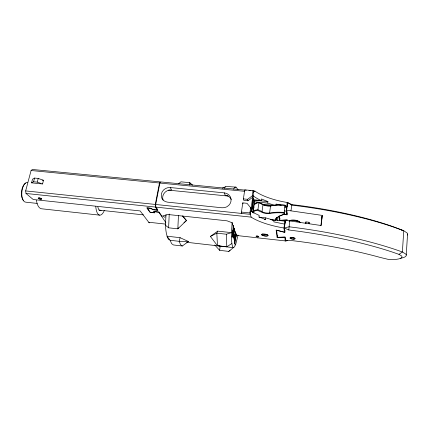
<?xml version="1.0" encoding="UTF-8"?>
<svg xmlns="http://www.w3.org/2000/svg" width="429" height="429" viewBox="0 0 429 429"><rect width="100%" height="100%" fill="white"/><g stroke="black" fill="none" stroke-linecap="round" stroke-linejoin="round"><path stroke-width="0.64" d="M234.459 228.223L234.154 229.542A3.861 0.552 -83.8 0 1 233.719 233.36L233.473 237.092L233.365 234.706A3.861 0.552 -83.8 0 1 232.824 234.566L232.191 236.792L232.786 233.097A3.861 0.552 -83.8 0 1 233.22 229.242L233.328 225.906M169.391 239.967L168.297 239.205C164.715 231.58 165.546 222.742 166.023 214.564M182.69 215.878L186.454 220.549L177.837 228.834L168.613 227.81L169.224 214.039M305.904 223.241L305.925 221.943L309.094 222.276L309.052 223.573M288.814 229.976L289.693 220.924L285.392 220.281L284.406 228.083L284.802 232.368L276.571 230.282L277.515 237.312L285.237 237.044L285.601 240.953L289.548 240.299L298.348 241.382A152.048 33.435 7.5 0 1 380.335 257.47L388.272 259.384A13.803 3.598 4.8 0 0 401.539 255.893L398.981 254.359L391.897 251.914A155.657 35.977 7.6 0 0 298.89 231.295L288.814 229.976L284.406 228.083L288.969 226.775A159.009 37.178 7.5 0 1 402.391 251.995L405.695 254A17.889 4.714 4.8 0 1 403.491 257.561L401.26 258.14A17.889 4.714 4.8 0 1 400.214 258.322M406.252 255.014L407.55 234.003M235.542 231.762L235.408 233.145A3.759 0.526 -83.7 0 0 234.786 236.325L234.213 237.296L234.1 238.803L234.642 238.218A3.759 0.526 -83.7 0 0 234.883 240.192L234.668 243.425L234.915 243.066M178.443 215.653L177.837 228.834L178.394 227.837M232.175 222.286C231.612 230.335 230.663 238.615 232.48 246.562L233.408 247.651L234.524 246.82L235.752 244.187L238.079 235.13M236.497 234.781L235.199 240.026M320.849 225.756L322.243 215.401L286.658 210.226L287.623 202.574L291.951 204.595L301.898 205.85A153.979 40.449 7.3 0 1 393.629 226.877L403.748 230.759L407.003 232.904A17.696 5.186 4.2 0 1 407.346 235.06M322.243 215.401L321.16 225.52L289.693 220.924M308.95 223.573L309.094 222.276M230.089 250.391L228.748 251.399L219.653 250.338L220.136 246.123L218.382 245.635M305.775 223.241L305.925 221.943M189.441 185.028L189.715 182.668L180.904 181.821L178.4 183.891M246.294 190.235L160.687 181.923L159.872 183.049L155.689 204.477L155.775 207.105L157.877 210.237L152.215 209.642L151.373 208.424L147.26 207.99L150.3 212.253L154.338 212.687L153.512 211.502L159.127 212.098L161.91 216.243L167.911 214.5L227.054 220.828L231.966 222.699L236.025 234.368A3.84 1.062 8.5 0 0 240.165 235.902L285.215 240.91L285.521 238.465M285.752 239.731L285.601 240.953L287.425 240.353M290.937 210.864L291.951 204.595M285.215 240.91L284.861 237.183L277.145 237.452L276.142 230.041L284.384 232.132L283.993 228.008L284.486 224.099L273.782 221.857L273.986 220.297L265.696 217.878L259.057 217.181M284.078 213.948L286.588 214.602L286.32 211.127L287.21 202.499L283.43 201.812A48.552 17.455 6.5 0 1 255.974 191.817L254.923 191.071L252.933 190.878M270.506 219.61L285.054 221.144L284.566 225.021L284.486 224.099M284.384 232.132L284.62 230.217M286.588 214.602L286.98 211.476M284.802 232.368L285.044 230.453M283.869 214.033L287.001 214.854L287.237 212.977M275.407 219.868A44.911 13.535 6.2 0 1 283.226 214.554A7.443 2.365 7.3 0 0 284.18 212.462L285.092 205.325A22.716 7.239 7 0 0 270.533 205.99A5.212 1.716 7.6 0 1 262.982 204.644A15.685 5.078 8.2 0 0 258.918 202.692A10.376 3.378 7.7 0 0 254.236 204.477L253.233 211.476L253.534 212.768M277.145 237.452L277.386 235.596M287.006 220.066L279.338 220.474L279.681 217.825M277.515 237.312L277.751 235.457M287.382 219.905L279.703 220.318L279.96 218.329M275.981 205.073L276.115 204.059L281.183 205.25M275.187 220.431L275.348 219.192M253.233 211.476A10.414 3.276 7.8 0 1 257.92 209.765A15.744 4.928 8.2 0 1 262.001 211.679A5.228 1.662 7.7 0 0 269.584 213.031L270.533 205.99M264.157 219.305L265.481 219.444L265.696 217.878M274.667 205.271L267.712 203.11L267.921 201.576L261.465 198.97L261.25 200.52L253.282 199.726M262.001 211.679L262.982 204.644M257.92 209.765L258.918 202.692M252.633 212.618L254.376 200.477M283.993 228.008L280.158 227.316A49.255 15.642 6.8 0 1 252.241 217.819L251.169 217.128L249.882 212.945L250.643 207.722L247.007 203.303L242.798 202.874L241.425 212.065L241.822 213.46M252.375 195.78L253.121 190.653L244.75 189.843L243.393 198.906L243.774 200.37L247.946 200.788L252.702 197.265L252.375 195.78L247.592 199.324L243.393 198.906M252.702 197.265L250.981 209.143L250.643 207.722M251.469 211.658C252.627 204.633 253.636 197.619 253.121 190.653M251.56 211.411L253.41 198.579L253.786 200.311M233.151 230.936L233.414 230.116L233.355 231.917M165.841 222.603L158.832 212.194L153.99 211.674L154.81 212.859L150.011 212.344L146.772 207.813L151.668 208.328L152.515 209.545L157.4 210.065L157.625 208.88M157.4 210.065L155.378 207.062L155.293 204.435L159.481 183.011L160.296 181.885L32.379 169.471L31.086 170.506L25.66 190.916L26.013 193.468L33.199 199.506L140.16 210.934L148.713 222.243A12.403 3.459 -83.9 0 0 149.549 222.844M180.105 237.687L179.183 241.318L180.582 244.744L182.314 245.999L188.433 241.511L180.105 237.687L166.961 236.191L170.131 240.278L171.632 243.704L173.477 244.97L182.314 245.999M42.551 183.966L43.495 180.298L38.229 178.437L34.545 178.067L32.518 179.199L31.553 182.851L42.551 183.966L37.269 182.116L33.58 181.74L31.553 182.851M37.269 182.116L38.229 178.437M33.58 181.74L34.545 178.067M234.524 228.287L233.623 236.915L233.408 237.602L233.344 235.081L232.995 235.537L232.77 234.931L232.137 237.312C232.116 233.719 233.558 230.18 233.113 226.517M235.113 237.419L235.43 235.306L235.323 237.285L235.172 237.591L235.242 235.285L234.92 237.398M235.403 232.85L234.078 238.159L234.014 239.248L234.572 238.465L234.829 240.556L234.583 243.838L234.953 243.297L235.194 239.741A3.759 0.526 -83.7 0 0 235.811 236.577L236.368 235.623M217.471 245.72L210.382 236.459L216.827 233.167L226.324 234.223L231.499 232.647L217.712 231.124L216.827 233.167L217.471 245.72L226.796 246.793L231.821 243.575M233.274 232.303L233.607 230.137L233.145 232.464M233.778 227.172L233.607 227.52L233.553 225.579M233.558 189.184L234.738 187.28L236.009 187.135L238.068 189.688M254.708 204.15L254.831 203.952A9.958 3.25 7.7 0 1 258.612 202.509L263.143 204.553A5.631 1.855 7.6 0 0 270.844 205.738L272.544 205.4A22.297 7.116 7 0 1 282.867 204.923L284.91 205.132A6.993 2.306 7.2 0 1 285.087 206.086M224.281 188.283L225.552 186.395L236.009 187.135M183.955 222.651L186.454 220.549L182.609 216.237M228.748 251.399L233.408 247.651L186.733 242.283M234.701 244.975L235.752 244.187M253.437 192.165L254.923 191.071M210.382 236.459L217.712 231.124M398.981 254.359L402.391 251.995L403.748 230.759A157.545 41.061 7.3 0 0 291.645 205.116L287.623 202.574M222.179 188.197L225.161 186.985M188.433 241.511L179.183 241.318L170.131 240.278M248.949 190.492L250.944 190.685M31.086 170.506L159.481 183.011M159.872 183.049L244.455 191.291M170.281 187.553L224.362 192.878A7.974 7.422 -19.6 0 1 231.017 201.115A7.974 7.422 -19.6 0 1 221.981 207.77L167.519 202.15A7.845 7.17 -29.2 0 1 161.352 194.09A7.845 7.17 -29.2 0 1 170.281 187.553L171.6 189.929A7.77 7.111 -29.2 0 0 163.074 200.091M224.362 192.878L225.155 195.243L227.788 195.501M168.511 190.144L228.207 196.074M254 200.187L267.921 201.576M42.203 180.169L43.495 180.298M253.78 201.716L267.712 203.11M253.914 203.367L255.909 203.566M261.91 204.172L273.246 205.314M253.877 203.989L255.191 204.118M263.755 204.987L271.654 205.786M284.824 207.116L286.803 207.314M252.756 207.695L254.07 207.834M284.347 210.923L286.32 211.127M241.425 212.065L249.882 212.945M25.66 190.916L155.293 204.435M155.689 204.477L250.23 214.334L250.751 210.736A49.104 16.034 6.8 0 0 258.574 215.117L259.17 215.363L258.95 216.94L265.481 219.444M26.013 193.468L155.378 207.062M155.775 207.105L251.169 217.128M271.997 220.088L273.986 220.297M37.216 203.416L25.933 202.198A10.023 4.816 -84.1 0 1 21.831 192.171A10.023 4.816 -84.1 0 1 27.553 182.239M98.933 210.081L143.399 214.881M99.571 215.138L41.356 208.757A14.929 6.778 -84.1 0 1 36.411 200.166M148.713 222.243L165.642 224.104M284.835 205.979L286.728 206.322M261.25 200.52L260.66 200.263A48.697 17.08 6.5 0 1 252.928 195.694M400.611 229.456L402.134 230.266M165.605 225.37L168.613 227.81M192.659 185.119L189.715 182.668L190.9 184.197M214.747 244.986L219.653 250.338M242.798 202.874L243.055 203.839M247.592 199.324L247.946 200.788M253.893 213.218L253.721 211.733A10.001 3.142 7.8 0 1 257.502 210.355L262.055 212.36A5.657 1.796 7.7 0 0 269.793 213.556L271.498 213.24A22.388 6.88 7.1 0 1 281.848 212.838L283.901 213.052A7.02 2.231 7.3 0 1 283.145 214.72L282.829 214.838A45.329 13.631 6.2 0 0 274.957 220.184M252.901 208.322L253.764 212.087M276.045 218.173L276.206 219.423M276.319 217.991L276.555 219.873M277.772 220.458L277.606 219.128A10.532 3.244 7.7 0 0 276.448 217.61M278.85 216.162L279.338 220.474M279.209 215.889L279.703 220.318M285.054 221.144L285.231 223.139M285.392 220.281L285.5 221.546M226.796 246.793L226.324 234.223M286.658 210.226L287.001 214.854M287.21 202.499L287.484 206.435M233.489 226.094L233.58 227.901A3.861 0.552 -83.8 0 1 233.751 227.558M235.923 233.29A3.759 0.526 -83.7 0 1 235.961 233.912M165.304 216.779A10.478 2.687 -84 0 1 163.46 216.141M23.295 200.364A9.277 4.467 -84.1 0 1 21.632 190.985A9.277 4.467 -84.1 0 1 25.708 183.135M252.965 212.677A3.588 0.413 -84 0 1 253.303 212.516M225.155 195.243A7.894 7.357 -19.5 0 1 231.285 199.582M295.871 220.613A2.569 0.788 6.9 0 1 296.407 220.796M321.916 218.2A33.017 10.317 5 0 1 321.863 216.313M254.156 202.011A4.933 1.63 8.3 0 1 253.695 202.788M101.147 210.451A10.65 3.829 -84.1 0 1 97.823 206.896M104.365 210.43A15.213 5.475 -84.1 0 1 95.753 206.51M234.786 238.417A2.799 0.391 -83.7 0 1 234.422 239.167M234.674 238.336A2.225 0.311 -83.7 0 1 234.416 238.503M233.215 228.389A2.874 0.413 -83.8 0 1 233.403 229.317M232.947 233.344A2.874 0.413 -83.8 0 1 232.684 234.036M233.145 228.973A2.284 0.332 -83.8 0 1 233.274 229.333M232.829 233.258A2.284 0.332 -83.8 0 1 232.727 233.462M276.303 218.951A9.76 2.992 7.7 0 1 276.737 219.782M285.092 205.325A7.416 2.44 7.3 0 1 284.99 207.062M269.584 213.031A22.801 7.02 7.1 0 1 284.18 212.462M289.382 220.935A6.322 1.925 6.9 0 1 295.19 220.79A6.322 1.925 6.9 0 1 300.241 222.522M289.897 220.865A4.74 1.453 6.9 0 1 294.519 220.066A4.74 1.453 6.9 0 1 299.244 221.847M289.007 221.01A5.926 1.807 6.9 0 1 295.184 220.538A5.926 1.807 6.9 0 1 300.327 222.662M256.295 236.261L256.279 236.341A1.164 0.322 8.1 0 0 257.507 236.808A1.164 0.322 8.1 0 0 258.574 236.599A1.164 0.322 8.1 0 0 257.346 236.132L257.051 236.111A1.164 0.322 8.1 0 0 256.295 236.261M262.457 234.143L262.044 234.266A3.148 0.885 7.9 0 0 264.21 235.816A3.148 0.885 7.9 0 0 267.959 235.365L266.972 234.642L262.457 234.143M258.633 236.797L258.44 236.851A1.357 0.375 8.1 0 1 256.542 236.642A1.357 0.375 8.1 0 1 256.408 236.089L256.671 236.057A1.357 0.375 8.1 0 1 258.306 236.299A1.357 0.375 8.1 0 1 258.633 236.797M293.86 239.087L293.243 239.092A2.59 0.724 7.1 0 1 289.972 238.025A2.59 0.724 7.1 0 1 293.173 237.671L293.795 237.811A2.59 0.724 7.1 0 1 295.114 238.594A2.59 0.724 7.1 0 1 293.86 239.087M39.72 198.091L39.323 198.032A1.619 0.424 13.7 0 0 38.508 198.418A1.619 0.424 13.7 0 0 40.578 199.115A1.619 0.424 13.7 0 0 41.398 198.729L41.189 198.584A1.619 0.424 13.7 0 0 39.72 198.091M293.125 237.72L292.503 237.628A2.392 0.67 7.1 0 0 290.17 238.047A2.392 0.67 7.1 0 0 292.573 238.991A2.392 0.67 7.1 0 0 294.916 238.572L294.83 238.39A2.392 0.67 7.1 0 0 293.125 237.72M233.666 232.963A3.073 0.44 -83.8 0 0 233.816 228.26A3.073 0.44 -83.8 0 0 232.926 232.716A3.073 0.44 -83.8 0 0 233.666 232.963M235.483 238.041A2.992 0.418 -83.7 0 0 235.639 233.478A2.992 0.418 -83.7 0 0 234.776 237.838A2.992 0.418 -83.7 0 0 235.483 238.041M38.894 198.729A1.818 0.477 13.7 0 0 41.715 199.029A1.818 0.477 13.7 0 0 39.254 197.962A1.818 0.477 13.7 0 0 38.894 198.729M262.623 235.446A3.346 0.944 7.9 0 0 268.087 235.628A3.346 0.944 7.9 0 0 263.814 233.987A3.346 0.944 7.9 0 0 262.623 235.446M235.441 237.628A2.225 0.311 -83.7 0 0 235.553 234.239A2.225 0.311 -83.7 0 0 234.915 237.484A2.225 0.311 -83.7 0 0 235.441 237.628M233.617 232.534A2.284 0.327 -83.8 0 0 233.73 229.038A2.284 0.327 -83.8 0 0 233.065 232.357A2.284 0.327 -83.8 0 0 233.617 232.534"/></g></svg>
